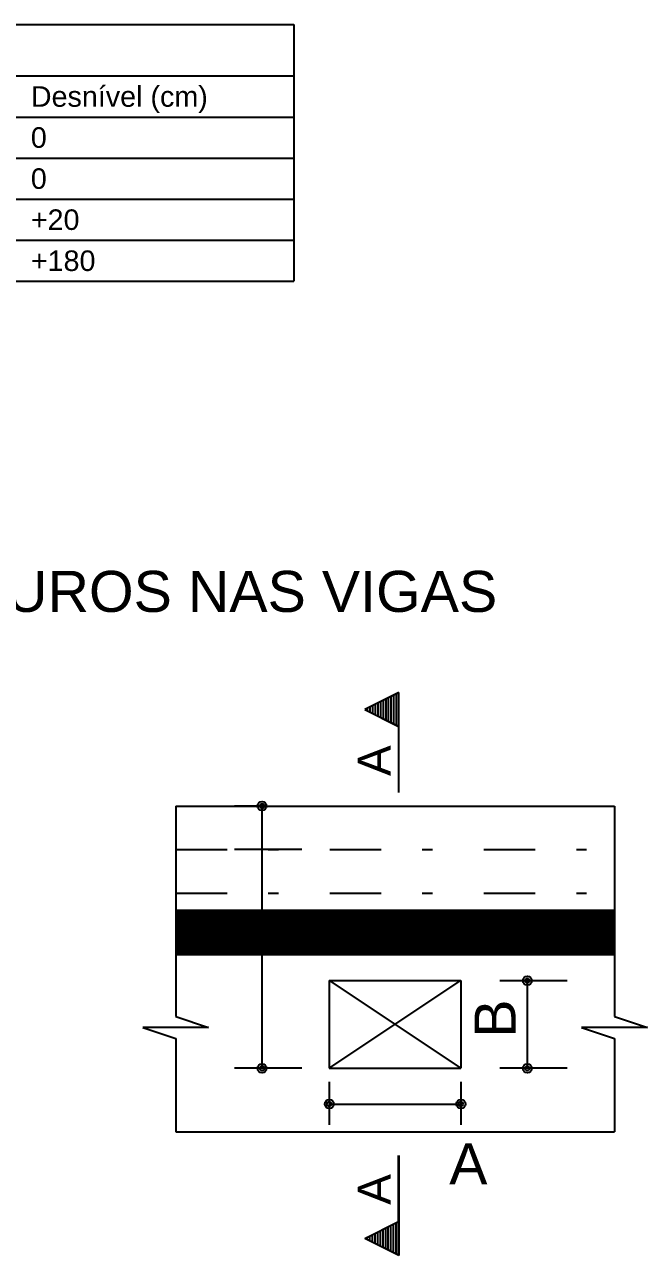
# Model space of a CAD drawing. Extents: x 0 to 119, y 0 to 84.
# Drawn here: x 31.02 to 37.08, y 35.11 to 47.1 of the extents above; entities that cross this region are included whole.
import ezdxf

# ---------------------------------------------------------------- set-up
doc = ezdxf.new("R2010")
doc.units = 0
doc.header["$MEASUREMENT"] = 0
doc.linetypes.add('ESTILO_TQS_0003', pattern=[1.5, 0.5, -0.4, 0.1, -0.5])
for name, color, linetype in [('15', 12, 'CONTINUOUS'), ('29', 9, 'CONTINUOUS'), ('3', 7, 'CONTINUOUS')]:
    doc.layers.add(name, color=color, linetype=linetype)
doc.styles.add('TQS_ARIAL', font='arial.ttf')

msp = doc.modelspace()

# ---------------------------------------------------------------- linework, layer by layer
at = {"layer": '29', "color": 9, "linetype": 'Continuous'}
for p, q in [((32.493465, 38.051324), (32.911188, 38.469047)), ((32.493465, 38.065466), (32.897046, 38.469047)), ((32.493465, 38.079608), (32.882904, 38.469047)), ((32.493465, 38.093751), (32.868762, 38.469047)), ((32.493465, 38.107893), (32.854619, 38.469047)), ((32.493465, 38.122035), (32.840477, 38.469047)), ((32.493465, 38.136177), (32.826335, 38.469047)), ((32.493465, 38.150319), (32.812193, 38.469047)), ((32.493465, 38.164461), (32.798051, 38.469047)), ((32.493465, 38.178603), (32.783909, 38.469047)), ((32.493465, 38.192746), (32.769767, 38.469047)), ((32.493465, 38.206888), (32.755625, 38.469047)), ((32.493465, 38.22103), (32.741482, 38.469047)), ((32.493465, 38.235172), (32.72734, 38.469047)), ((32.493465, 38.249314), (32.713198, 38.469047)), ((32.493465, 38.263456), (32.699056, 38.469047)), ((32.493465, 38.277598), (32.684914, 38.469047)), ((32.493465, 38.29174), (32.670772, 38.469047)), ((32.493465, 38.305883), (32.65663, 38.469047)), ((32.493465, 38.320025), (32.642487, 38.469047)), ((32.493465, 38.334167), (32.628345, 38.469047)), ((32.493465, 38.348309), (32.614203, 38.469047)), ((32.493465, 38.362451), (32.600061, 38.469047)), ((32.493465, 38.376593), (32.585919, 38.469047)), ((32.493465, 38.390735), (32.571777, 38.469047)), ((32.493465, 38.404878), (32.557635, 38.469047)), ((32.493465, 38.41902), (32.543492, 38.469047)), ((32.493465, 38.433162), (32.52935, 38.469047)), ((32.493465, 38.447304), (32.515208, 38.469047)), ((32.493465, 38.461446), (32.501066, 38.469047)), ((32.493465, 38.45763), (32.909144, 38.041951)), ((32.493465, 38.443487), (32.895002, 38.041951)), ((32.493465, 38.429345), (32.88086, 38.041951)), ((32.493465, 38.415203), (32.866717, 38.041951)), ((32.493465, 38.401061), (32.852575, 38.041951)), ((32.493465, 38.386919), (32.838433, 38.041951)), ((32.493465, 38.372777), (32.824291, 38.041951)), ((32.496189, 38.469047), (32.923286, 38.041951)), ((32.498233, 38.041951), (32.92533, 38.469047)), ((32.510331, 38.469047), (32.937428, 38.041951)), ((32.512375, 38.041951), (32.939472, 38.469047)), ((32.524474, 38.469047), (32.95157, 38.041951)), ((32.526518, 38.041951), (32.953614, 38.469047)), ((32.538616, 38.469047), (32.965712, 38.041951)), ((32.54066, 38.041951), (32.967757, 38.469047)), ((32.552758, 38.469047), (32.979855, 38.041951)), ((32.554802, 38.041951), (32.981899, 38.469047)), ((32.5669, 38.469047), (32.993997, 38.041951)), ((32.568944, 38.041951), (32.996041, 38.469047)), ((32.581042, 38.469047), (33.008139, 38.041951)), ((32.583086, 38.041951), (33.010183, 38.469047)), ((32.595184, 38.469047), (33.022281, 38.041951)), ((32.597228, 38.041951), (33.024325, 38.469047)), ((32.609326, 38.469047), (33.036423, 38.041951)), ((32.61137, 38.041951), (33.038467, 38.469047)), ((32.623468, 38.469047), (33.050565, 38.041951)), ((32.625513, 38.041951), (33.052609, 38.469047)), ((32.637611, 38.469047), (33.064707, 38.041951)), ((32.639655, 38.041951), (33.066752, 38.469047)), ((32.651753, 38.469047), (33.07885, 38.041951)), ((32.653797, 38.041951), (33.080894, 38.469047)), ((32.665895, 38.469047), (33.092992, 38.041951)), ((32.667939, 38.041951), (33.095036, 38.469047)), ((32.680037, 38.469047), (33.107134, 38.041951)), ((32.682081, 38.041951), (33.109178, 38.469047)), ((32.694179, 38.469047), (33.121276, 38.041951)), ((32.696223, 38.041951), (33.12332, 38.469047)), ((32.708321, 38.469047), (33.135418, 38.041951)), ((32.710365, 38.041951), (33.137462, 38.469047)), ((32.722463, 38.469047), (33.14956, 38.041951)), ((32.724508, 38.041951), (33.151604, 38.469047)), ((32.736606, 38.469047), (33.163702, 38.041951)), ((32.73865, 38.041951), (33.165746, 38.469047)), ((32.750748, 38.469047), (33.177844, 38.041951)), ((32.752792, 38.041951), (33.179889, 38.469047)), ((32.76489, 38.469047), (33.191987, 38.041951)), ((32.766934, 38.041951), (33.194031, 38.469047)), ((32.779032, 38.469047), (33.206129, 38.041951)), ((32.781076, 38.041951), (33.208173, 38.469047)), ((32.793174, 38.469047), (33.220271, 38.041951)), ((32.795218, 38.041951), (33.222315, 38.469047)), ((32.807316, 38.469047), (33.234413, 38.041951)), ((32.80936, 38.041951), (33.236457, 38.469047)), ((32.821458, 38.469047), (33.248555, 38.041951)), ((32.823502, 38.041951), (33.250599, 38.469047)), ((32.8356, 38.469047), (33.262697, 38.041951)), ((32.837645, 38.041951), (33.264741, 38.469047)), ((32.849743, 38.469047), (33.276839, 38.041951)), ((32.851787, 38.041951), (33.278884, 38.469047)), ((32.863885, 38.469047), (33.290982, 38.041951)), ((32.865929, 38.041951), (33.293026, 38.469047)), ((32.878027, 38.469047), (33.305124, 38.041951)), ((32.880071, 38.041951), (33.307168, 38.469047)), ((32.892169, 38.469047), (33.319266, 38.041951)), ((32.894213, 38.041951), (33.32131, 38.469047)), ((32.906311, 38.469047), (33.333408, 38.041951)), ((32.908355, 38.041951), (33.335452, 38.469047)), ((32.920453, 38.469047), (33.34755, 38.041951)), ((32.922497, 38.041951), (33.349594, 38.469047)), ((32.934595, 38.469047), (33.361692, 38.041951)), ((32.93664, 38.041951), (33.363736, 38.469047)), ((32.948738, 38.469047), (33.375834, 38.041951)), ((32.950782, 38.041951), (33.377878, 38.469047)), ((32.96288, 38.469047), (33.389977, 38.041951)), ((32.964924, 38.041951), (33.392021, 38.469047)), ((32.977022, 38.469047), (33.404119, 38.041951)), ((32.979066, 38.041951), (33.406163, 38.469047)), ((32.991164, 38.469047), (33.418261, 38.041951)), ((32.993208, 38.041951), (33.420305, 38.469047)), ((33.005306, 38.469047), (33.432403, 38.041951)), ((33.00735, 38.041951), (33.434447, 38.469047)), ((33.019448, 38.469047), (33.446545, 38.041951)), ((33.021492, 38.041951), (33.448589, 38.469047)), ((33.03359, 38.469047), (33.460687, 38.041951)), ((33.035635, 38.041951), (33.462731, 38.469047)), ((33.047733, 38.469047), (33.474829, 38.041951)), ((33.049777, 38.041951), (33.476873, 38.469047)), ((33.061875, 38.469047), (33.488971, 38.041951)), ((33.063919, 38.041951), (33.491016, 38.469047)), ((33.076017, 38.469047), (33.503114, 38.041951)), ((33.078061, 38.041951), (33.505158, 38.469047)), ((33.090159, 38.469047), (33.517256, 38.041951)), ((33.092203, 38.041951), (33.5193, 38.469047)), ((33.104301, 38.469047), (33.531398, 38.041951)), ((33.106345, 38.041951), (33.533442, 38.469047)), ((33.118443, 38.469047), (33.54554, 38.041951)), ((33.120487, 38.041951), (33.547584, 38.469047)), ((33.132585, 38.469047), (33.559682, 38.041951)), ((33.134629, 38.041951), (33.561726, 38.469047)), ((33.146727, 38.469047), (33.573824, 38.041951)), ((33.148772, 38.041951), (33.575868, 38.469047)), ((33.16087, 38.469047), (33.587966, 38.041951)), ((33.162914, 38.041951), (33.590011, 38.469047)), ((33.175012, 38.469047), (33.602109, 38.041951)), ((33.177056, 38.041951), (33.604153, 38.469047)), ((33.189154, 38.469047), (33.616251, 38.041951)), ((33.191198, 38.041951), (33.618295, 38.469047)), ((33.203296, 38.469047), (33.630393, 38.041951)), ((33.20534, 38.041951), (33.632437, 38.469047)), ((33.217438, 38.469047), (33.644535, 38.041951)), ((33.219482, 38.041951), (33.646579, 38.469047)), ((33.23158, 38.469047), (33.658677, 38.041951)), ((33.233624, 38.041951), (33.660721, 38.469047)), ((33.245722, 38.469047), (33.672819, 38.041951)), ((33.247767, 38.041951), (33.674863, 38.469047)), ((33.259865, 38.469047), (33.686961, 38.041951)), ((33.261909, 38.041951), (33.689005, 38.469047)), ((33.274007, 38.469047), (33.701103, 38.041951)), ((33.276051, 38.041951), (33.703148, 38.469047)), ((33.288149, 38.469047), (33.715246, 38.041951)), ((33.290193, 38.041951), (33.71729, 38.469047)), ((33.302291, 38.469047), (33.729388, 38.041951)), ((33.304335, 38.041951), (33.731432, 38.469047)), ((33.316433, 38.469047), (33.74353, 38.041951)), ((33.318477, 38.041951), (33.745574, 38.469047)), ((33.330575, 38.469047), (33.757672, 38.041951)), ((33.332619, 38.041951), (33.759716, 38.469047)), ((33.344717, 38.469047), (33.771814, 38.041951)), ((33.346761, 38.041951), (33.773858, 38.469047)), ((33.35886, 38.469047), (33.785956, 38.041951)), ((33.360904, 38.041951), (33.788, 38.469047)), ((33.373002, 38.469047), (33.800098, 38.041951)), ((33.375046, 38.041951), (33.802143, 38.469047)), ((33.387144, 38.469047), (33.814241, 38.041951)), ((33.389188, 38.041951), (33.816285, 38.469047)), ((33.401286, 38.469047), (33.828383, 38.041951)), ((33.40333, 38.041951), (33.830427, 38.469047)), ((33.415428, 38.469047), (33.842525, 38.041951)), ((33.417472, 38.041951), (33.844569, 38.469047)), ((33.42957, 38.469047), (33.856667, 38.041951)), ((33.431614, 38.041951), (33.858711, 38.469047)), ((33.443712, 38.469047), (33.870809, 38.041951)), ((33.445756, 38.041951), (33.872853, 38.469047)), ((33.457854, 38.469047), (33.884951, 38.041951)), ((33.459899, 38.041951), (33.886995, 38.469047)), ((33.471997, 38.469047), (33.899093, 38.041951)), ((33.474041, 38.041951), (33.901138, 38.469047)), ((33.486139, 38.469047), (33.913236, 38.041951)), ((33.488183, 38.041951), (33.91528, 38.469047)), ((33.500281, 38.469047), (33.927378, 38.041951)), ((33.502325, 38.041951), (33.929422, 38.469047)), ((33.514423, 38.469047), (33.94152, 38.041951)), ((33.516467, 38.041951), (33.943564, 38.469047)), ((33.528565, 38.469047), (33.955662, 38.041951)), ((33.530609, 38.041951), (33.957706, 38.469047)), ((33.542707, 38.469047), (33.969804, 38.041951)), ((33.544751, 38.041951), (33.971848, 38.469047)), ((33.556849, 38.469047), (33.983946, 38.041951)), ((33.558894, 38.041951), (33.98599, 38.469047)), ((33.570992, 38.469047), (33.998088, 38.041951)), ((33.573036, 38.041951), (34.000132, 38.469047)), ((33.585134, 38.469047), (34.01223, 38.041951)), ((33.587178, 38.041951), (34.014275, 38.469047)), ((33.599276, 38.469047), (34.026373, 38.041951)), ((33.60132, 38.041951), (34.028417, 38.469047)), ((33.613418, 38.469047), (34.040515, 38.041951)), ((33.615462, 38.041951), (34.042559, 38.469047)), ((33.62756, 38.469047), (34.054657, 38.041951)), ((33.629604, 38.041951), (34.056701, 38.469047)), ((33.641702, 38.469047), (34.068799, 38.041951)), ((33.643746, 38.041951), (34.070843, 38.469047)), ((33.655844, 38.469047), (34.082941, 38.041951)), ((33.657888, 38.041951), (34.084985, 38.469047)), ((33.669986, 38.469047), (34.097083, 38.041951)), ((33.672031, 38.041951), (34.099127, 38.469047)), ((33.684129, 38.469047), (34.111225, 38.041951)), ((33.686173, 38.041951), (34.11327, 38.469047)), ((33.698271, 38.469047), (34.125368, 38.041951)), ((33.700315, 38.041951), (34.127412, 38.469047)), ((33.712413, 38.469047), (34.13951, 38.041951)), ((33.714457, 38.041951), (34.141554, 38.469047)), ((33.726555, 38.469047), (34.153652, 38.041951)), ((33.728599, 38.041951), (34.155696, 38.469047)), ((33.740697, 38.469047), (34.167794, 38.041951)), ((33.742741, 38.041951), (34.169838, 38.469047)), ((33.754839, 38.469047), (34.181936, 38.041951)), ((33.756883, 38.041951), (34.18398, 38.469047)), ((33.768981, 38.469047), (34.196078, 38.041951)), ((33.771026, 38.041951), (34.198122, 38.469047)), ((33.783124, 38.469047), (34.21022, 38.041951)), ((33.785168, 38.041951), (34.212264, 38.469047)), ((33.797266, 38.469047), (34.224363, 38.041951)), ((33.79931, 38.041951), (34.226407, 38.469047)), ((33.811408, 38.469047), (34.238505, 38.041951)), ((33.813452, 38.041951), (34.240549, 38.469047)), ((33.82555, 38.469047), (34.252647, 38.041951)), ((33.827594, 38.041951), (34.254691, 38.469047)), ((33.839692, 38.469047), (34.266789, 38.041951)), ((33.841736, 38.041951), (34.268833, 38.469047)), ((33.853834, 38.469047), (34.280931, 38.041951)), ((33.855878, 38.041951), (34.282975, 38.469047)), ((33.867976, 38.469047), (34.295073, 38.041951)), ((33.870021, 38.041951), (34.297117, 38.469047)), ((33.882119, 38.469047), (34.309215, 38.041951)), ((33.884163, 38.041951), (34.311259, 38.469047)), ((33.896261, 38.469047), (34.323357, 38.041951)), ((33.898305, 38.041951), (34.325402, 38.469047)), ((33.910403, 38.469047), (34.3375, 38.041951)), ((33.912447, 38.041951), (34.339544, 38.469047)), ((33.924545, 38.469047), (34.351642, 38.041951)), ((33.926589, 38.041951), (34.353686, 38.469047)), ((33.938687, 38.469047), (34.365784, 38.041951)), ((33.940731, 38.041951), (34.367828, 38.469047)), ((33.952829, 38.469047), (34.379926, 38.041951)), ((33.954873, 38.041951), (34.38197, 38.469047)), ((33.966971, 38.469047), (34.394068, 38.041951)), ((33.969015, 38.041951), (34.396112, 38.469047)), ((33.981113, 38.469047), (34.40821, 38.041951)), ((33.983158, 38.041951), (34.410254, 38.469047)), ((33.995256, 38.469047), (34.422352, 38.041951)), ((33.9973, 38.041951), (34.424397, 38.469047)), ((34.009398, 38.469047), (34.436495, 38.041951)), ((34.011442, 38.041951), (34.438539, 38.469047)), ((34.02354, 38.469047), (34.450637, 38.041951)), ((34.025584, 38.041951), (34.452681, 38.469047)), ((34.037682, 38.469047), (34.464779, 38.041951)), ((34.039726, 38.041951), (34.466823, 38.469047)), ((34.051824, 38.469047), (34.478921, 38.041951)), ((34.053868, 38.041951), (34.480965, 38.469047)), ((34.065966, 38.469047), (34.493063, 38.041951)), ((34.06801, 38.041951), (34.495107, 38.469047)), ((34.080108, 38.469047), (34.507205, 38.041951)), ((34.082153, 38.041951), (34.509249, 38.469047)), ((34.094251, 38.469047), (34.521347, 38.041951)), ((34.096295, 38.041951), (34.523391, 38.469047)), ((34.108393, 38.469047), (34.535489, 38.041951)), ((34.110437, 38.041951), (34.537534, 38.469047)), ((34.122535, 38.469047), (34.549632, 38.041951)), ((34.124579, 38.041951), (34.551676, 38.469047)), ((34.136677, 38.469047), (34.563774, 38.041951)), ((34.138721, 38.041951), (34.565818, 38.469047)), ((34.150819, 38.469047), (34.577916, 38.041951)), ((34.152863, 38.041951), (34.57996, 38.469047)), ((34.164961, 38.469047), (34.592058, 38.041951)), ((34.167005, 38.041951), (34.594102, 38.469047)), ((34.179103, 38.469047), (34.6062, 38.041951)), ((34.181147, 38.041951), (34.608244, 38.469047)), ((34.193246, 38.469047), (34.620342, 38.041951)), ((34.19529, 38.041951), (34.622386, 38.469047)), ((34.207388, 38.469047), (34.634484, 38.041951)), ((34.209432, 38.041951), (34.636529, 38.469047)), ((34.22153, 38.469047), (34.648627, 38.041951)), ((34.223574, 38.041951), (34.650671, 38.469047)), ((34.235672, 38.469047), (34.662769, 38.041951)), ((34.237716, 38.041951), (34.664813, 38.469047)), ((34.249814, 38.469047), (34.676911, 38.041951)), ((34.251858, 38.041951), (34.678955, 38.469047)), ((34.263956, 38.469047), (34.691053, 38.041951)), ((34.266, 38.041951), (34.693097, 38.469047)), ((34.278098, 38.469047), (34.705195, 38.041951)), ((34.280142, 38.041951), (34.707239, 38.469047)), ((34.29224, 38.469047), (34.719337, 38.041951)), ((34.294285, 38.041951), (34.721381, 38.469047)), ((34.306383, 38.469047), (34.733479, 38.041951)), ((34.308427, 38.041951), (34.735524, 38.469047)), ((34.320525, 38.469047), (34.747622, 38.041951)), ((34.322569, 38.041951), (34.749666, 38.469047)), ((34.334667, 38.469047), (34.761764, 38.041951)), ((34.336711, 38.041951), (34.763808, 38.469047)), ((34.348809, 38.469047), (34.775906, 38.041951)), ((34.350853, 38.041951), (34.77795, 38.469047)), ((34.362951, 38.469047), (34.790048, 38.041951)), ((34.364995, 38.041951), (34.792092, 38.469047)), ((34.377093, 38.469047), (34.80419, 38.041951)), ((34.379137, 38.041951), (34.806234, 38.469047)), ((34.391235, 38.469047), (34.818332, 38.041951)), ((34.39328, 38.041951), (34.820376, 38.469047)), ((34.405378, 38.469047), (34.832474, 38.041951)), ((34.407422, 38.041951), (34.834518, 38.469047)), ((34.41952, 38.469047), (34.846616, 38.041951)), ((34.421564, 38.041951), (34.848661, 38.469047)), ((34.433662, 38.469047), (34.860759, 38.041951)), ((34.435706, 38.041951), (34.862803, 38.469047)), ((34.447804, 38.469047), (34.874901, 38.041951)), ((34.449848, 38.041951), (34.876945, 38.469047)), ((34.461946, 38.469047), (34.889043, 38.041951)), ((34.46399, 38.041951), (34.891087, 38.469047)), ((34.476088, 38.469047), (34.903185, 38.041951)), ((34.478132, 38.041951), (34.905229, 38.469047)), ((34.49023, 38.469047), (34.917327, 38.041951)), ((34.492274, 38.041951), (34.919371, 38.469047)), ((34.504372, 38.469047), (34.931469, 38.041951)), ((34.506417, 38.041951), (34.933513, 38.469047)), ((34.518515, 38.469047), (34.945611, 38.041951)), ((34.520559, 38.041951), (34.947656, 38.469047)), ((34.532657, 38.469047), (34.959754, 38.041951)), ((34.534701, 38.041951), (34.961798, 38.469047)), ((34.546799, 38.469047), (34.973896, 38.041951)), ((34.548843, 38.041951), (34.97594, 38.469047)), ((34.560941, 38.469047), (34.988038, 38.041951)), ((34.562985, 38.041951), (34.990082, 38.469047)), ((34.575083, 38.469047), (35.00218, 38.041951)), ((34.577127, 38.041951), (35.004224, 38.469047)), ((34.589225, 38.469047), (35.016322, 38.041951)), ((34.591269, 38.041951), (35.018366, 38.469047)), ((34.603367, 38.469047), (35.030464, 38.041951)), ((34.605412, 38.041951), (35.032508, 38.469047)), ((34.61751, 38.469047), (35.044606, 38.041951)), ((34.619554, 38.041951), (35.046651, 38.469047)), ((34.631652, 38.469047), (35.058749, 38.041951)), ((34.633696, 38.041951), (35.060793, 38.469047)), ((34.645794, 38.469047), (35.072891, 38.041951)), ((34.647838, 38.041951), (35.074935, 38.469047)), ((34.659936, 38.469047), (35.087033, 38.041951)), ((34.66198, 38.041951), (35.089077, 38.469047)), ((34.674078, 38.469047), (35.101175, 38.041951)), ((34.676122, 38.041951), (35.103219, 38.469047)), ((34.68822, 38.469047), (35.115317, 38.041951)), ((34.690264, 38.041951), (35.117361, 38.469047)), ((34.702362, 38.469047), (35.129459, 38.041951)), ((34.704407, 38.041951), (35.131503, 38.469047)), ((34.716505, 38.469047), (35.143601, 38.041951)), ((34.718549, 38.041951), (35.145645, 38.469047)), ((34.730647, 38.469047), (35.157743, 38.041951)), ((34.732691, 38.041951), (35.159788, 38.469047)), ((34.744789, 38.469047), (35.171886, 38.041951)), ((34.746833, 38.041951), (35.17393, 38.469047)), ((34.758931, 38.469047), (35.186028, 38.041951)), ((34.760975, 38.041951), (35.188072, 38.469047)), ((34.773073, 38.469047), (35.20017, 38.041951)), ((34.775117, 38.041951), (35.202214, 38.469047)), ((34.787215, 38.469047), (35.214312, 38.041951)), ((34.789259, 38.041951), (35.216356, 38.469047)), ((34.801357, 38.469047), (35.228454, 38.041951)), ((34.803401, 38.041951), (35.230498, 38.469047)), ((34.815499, 38.469047), (35.242596, 38.041951)), ((34.817544, 38.041951), (35.24464, 38.469047)), ((34.829642, 38.469047), (35.256738, 38.041951)), ((34.831686, 38.041951), (35.258783, 38.469047)), ((34.843784, 38.469047), (35.270881, 38.041951)), ((34.845828, 38.041951), (35.272925, 38.469047)), ((34.857926, 38.469047), (35.285023, 38.041951)), ((34.85997, 38.041951), (35.287067, 38.469047)), ((34.872068, 38.469047), (35.299165, 38.041951)), ((34.874112, 38.041951), (35.301209, 38.469047)), ((34.88621, 38.469047), (35.313307, 38.041951)), ((34.888254, 38.041951), (35.315351, 38.469047)), ((34.900352, 38.469047), (35.327449, 38.041951)), ((34.902396, 38.041951), (35.329493, 38.469047)), ((34.914494, 38.469047), (35.341591, 38.041951)), ((34.916539, 38.041951), (35.343635, 38.469047)), ((34.928637, 38.469047), (35.355733, 38.041951)), ((34.930681, 38.041951), (35.357777, 38.469047)), ((34.942779, 38.469047), (35.369876, 38.041951)), ((34.944823, 38.041951), (35.37192, 38.469047)), ((34.956921, 38.469047), (35.384018, 38.041951)), ((34.958965, 38.041951), (35.386062, 38.469047)), ((34.971063, 38.469047), (35.39816, 38.041951)), ((34.973107, 38.041951), (35.400204, 38.469047)), ((34.985205, 38.469047), (35.412302, 38.041951)), ((34.987249, 38.041951), (35.414346, 38.469047)), ((34.999347, 38.469047), (35.426444, 38.041951)), ((35.001391, 38.041951), (35.428488, 38.469047)), ((35.013489, 38.469047), (35.440586, 38.041951)), ((35.015533, 38.041951), (35.44263, 38.469047)), ((35.027632, 38.469047), (35.454728, 38.041951)), ((35.029676, 38.041951), (35.456772, 38.469047)), ((35.041774, 38.469047), (35.46887, 38.041951)), ((35.043818, 38.041951), (35.470915, 38.469047)), ((35.055916, 38.469047), (35.483013, 38.041951)), ((35.05796, 38.041951), (35.485057, 38.469047)), ((35.070058, 38.469047), (35.497155, 38.041951)), ((35.072102, 38.041951), (35.499199, 38.469047)), ((35.0842, 38.469047), (35.511297, 38.041951)), ((35.086244, 38.041951), (35.513341, 38.469047)), ((35.098342, 38.469047), (35.525439, 38.041951)), ((35.100386, 38.041951), (35.527483, 38.469047)), ((35.112484, 38.469047), (35.539581, 38.041951)), ((35.114528, 38.041951), (35.541625, 38.469047)), ((35.126626, 38.469047), (35.553723, 38.041951)), ((35.128671, 38.041951), (35.555767, 38.469047)), ((35.140769, 38.469047), (35.567865, 38.041951)), ((35.142813, 38.041951), (35.56991, 38.469047)), ((35.154911, 38.469047), (35.582008, 38.041951)), ((35.156955, 38.041951), (35.584052, 38.469047)), ((35.169053, 38.469047), (35.59615, 38.041951)), ((35.171097, 38.041951), (35.598194, 38.469047)), ((35.183195, 38.469047), (35.610292, 38.041951)), ((35.185239, 38.041951), (35.612336, 38.469047)), ((35.197337, 38.469047), (35.624434, 38.041951)), ((35.199381, 38.041951), (35.626478, 38.469047)), ((35.211479, 38.469047), (35.638576, 38.041951)), ((35.213523, 38.041951), (35.64062, 38.469047)), ((35.225621, 38.469047), (35.652718, 38.041951)), ((35.227666, 38.041951), (35.654762, 38.469047)), ((35.239764, 38.469047), (35.66686, 38.041951)), ((35.241808, 38.041951), (35.668904, 38.469047)), ((35.253906, 38.469047), (35.681002, 38.041951)), ((35.25595, 38.041951), (35.683047, 38.469047)), ((35.268048, 38.469047), (35.695145, 38.041951)), ((35.270092, 38.041951), (35.697189, 38.469047)), ((35.28219, 38.469047), (35.709287, 38.041951)), ((35.284234, 38.041951), (35.711331, 38.469047)), ((35.296332, 38.469047), (35.723429, 38.041951)), ((35.298376, 38.041951), (35.725473, 38.469047)), ((35.310474, 38.469047), (35.737571, 38.041951)), ((35.312518, 38.041951), (35.739615, 38.469047)), ((35.324616, 38.469047), (35.751713, 38.041951)), ((35.32666, 38.041951), (35.753757, 38.469047)), ((35.338758, 38.469047), (35.765855, 38.041951)), ((35.340803, 38.041951), (35.767899, 38.469047)), ((35.352901, 38.469047), (35.779997, 38.041951)), ((35.354945, 38.041951), (35.782042, 38.469047)), ((35.367043, 38.469047), (35.79414, 38.041951)), ((35.369087, 38.041951), (35.796184, 38.469047)), ((35.381185, 38.469047), (35.808282, 38.041951)), ((35.383229, 38.041951), (35.810326, 38.469047)), ((35.395327, 38.469047), (35.822424, 38.041951)), ((35.397371, 38.041951), (35.824468, 38.469047)), ((35.409469, 38.469047), (35.836566, 38.041951)), ((35.411513, 38.041951), (35.83861, 38.469047)), ((35.423611, 38.469047), (35.850708, 38.041951)), ((35.425655, 38.041951), (35.852752, 38.469047)), ((35.437753, 38.469047), (35.86485, 38.041951)), ((35.439798, 38.041951), (35.866894, 38.469047)), ((35.451896, 38.469047), (35.878992, 38.041951)), ((35.45394, 38.041951), (35.881037, 38.469047)), ((35.466038, 38.469047), (35.893135, 38.041951)), ((35.468082, 38.041951), (35.895179, 38.469047)), ((35.48018, 38.469047), (35.907277, 38.041951)), ((35.482224, 38.041951), (35.909321, 38.469047)), ((35.494322, 38.469047), (35.921419, 38.041951)), ((35.496366, 38.041951), (35.923463, 38.469047)), ((35.508464, 38.469047), (35.935561, 38.041951)), ((35.510508, 38.041951), (35.937605, 38.469047)), ((35.522606, 38.469047), (35.949703, 38.041951)), ((35.52465, 38.041951), (35.951747, 38.469047)), ((35.536748, 38.469047), (35.963845, 38.041951)), ((35.538793, 38.041951), (35.965889, 38.469047)), ((35.550891, 38.469047), (35.977987, 38.041951)), ((35.552935, 38.041951), (35.980031, 38.469047)), ((35.565033, 38.469047), (35.992129, 38.041951)), ((35.567077, 38.041951), (35.994174, 38.469047)), ((35.579175, 38.469047), (36.006272, 38.041951)), ((35.581219, 38.041951), (36.008316, 38.469047)), ((35.593317, 38.469047), (36.020414, 38.041951)), ((35.595361, 38.041951), (36.022458, 38.469047)), ((35.607459, 38.469047), (36.034556, 38.041951)), ((35.609503, 38.041951), (36.0366, 38.469047)), ((35.621601, 38.469047), (36.048698, 38.041951)), ((35.623645, 38.041951), (36.050742, 38.469047)), ((35.635743, 38.469047), (36.06284, 38.041951)), ((35.637787, 38.041951), (36.064884, 38.469047)), ((35.649885, 38.469047), (36.076982, 38.041951)), ((35.65193, 38.041951), (36.079026, 38.469047)), ((35.664028, 38.469047), (36.091124, 38.041951)), ((35.666072, 38.041951), (36.093169, 38.469047)), ((35.67817, 38.469047), (36.105267, 38.041951)), ((35.680214, 38.041951), (36.107311, 38.469047)), ((35.692312, 38.469047), (36.119409, 38.041951)), ((35.694356, 38.041951), (36.121453, 38.469047)), ((35.706454, 38.469047), (36.133551, 38.041951)), ((35.708498, 38.041951), (36.135595, 38.469047)), ((35.720596, 38.469047), (36.147693, 38.041951)), ((35.72264, 38.041951), (36.149737, 38.469047)), ((35.734738, 38.469047), (36.161835, 38.041951)), ((35.736782, 38.041951), (36.163879, 38.469047)), ((35.74888, 38.469047), (36.175977, 38.041951)), ((35.750925, 38.041951), (36.178021, 38.469047)), ((35.763023, 38.469047), (36.190119, 38.041951)), ((35.765067, 38.041951), (36.192163, 38.469047)), ((35.777165, 38.469047), (36.204262, 38.041951)), ((35.779209, 38.041951), (36.206306, 38.469047)), ((35.791307, 38.469047), (36.218404, 38.041951)), ((35.793351, 38.041951), (36.220448, 38.469047)), ((35.805449, 38.469047), (36.232546, 38.041951)), ((35.807493, 38.041951), (36.23459, 38.469047)), ((35.819591, 38.469047), (36.246688, 38.041951)), ((35.821635, 38.041951), (36.248732, 38.469047)), ((35.833733, 38.469047), (36.26083, 38.041951)), ((35.835777, 38.041951), (36.262874, 38.469047)), ((35.847875, 38.469047), (36.274972, 38.041951)), ((35.84992, 38.041951), (36.277016, 38.469047)), ((35.862018, 38.469047), (36.289114, 38.041951)), ((35.864062, 38.041951), (36.291158, 38.469047)), ((35.87616, 38.469047), (36.303256, 38.041951)), ((35.878204, 38.041951), (36.305301, 38.469047)), ((35.890302, 38.469047), (36.317399, 38.041951)), ((35.892346, 38.041951), (36.319443, 38.469047)), ((35.904444, 38.469047), (36.331541, 38.041951)), ((35.906488, 38.041951), (36.333585, 38.469047)), ((35.918586, 38.469047), (36.345683, 38.041951)), ((35.92063, 38.041951), (36.347727, 38.469047)), ((35.932728, 38.469047), (36.359825, 38.041951)), ((35.934772, 38.041951), (36.361869, 38.469047)), ((35.94687, 38.469047), (36.373967, 38.041951)), ((35.948914, 38.041951), (36.376011, 38.469047)), ((35.961012, 38.469047), (36.388109, 38.041951)), ((35.963057, 38.041951), (36.390153, 38.469047)), ((35.975155, 38.469047), (36.402251, 38.041951)), ((35.977199, 38.041951), (36.404296, 38.469047)), ((35.989297, 38.469047), (36.416394, 38.041951)), ((35.991341, 38.041951), (36.418438, 38.469047)), ((36.003439, 38.469047), (36.430536, 38.041951)), ((36.005483, 38.041951), (36.43258, 38.469047)), ((36.017581, 38.469047), (36.444678, 38.041951)), ((36.019625, 38.041951), (36.446722, 38.469047)), ((36.031723, 38.469047), (36.45882, 38.041951)), ((36.033767, 38.041951), (36.460864, 38.469047)), ((36.045865, 38.469047), (36.472962, 38.041951)), ((36.047909, 38.041951), (36.475006, 38.469047)), ((36.060007, 38.469047), (36.487104, 38.041951)), ((36.062052, 38.041951), (36.489148, 38.469047)), ((36.07415, 38.469047), (36.501246, 38.041951)), ((36.076194, 38.041951), (36.50329, 38.469047)), ((36.088292, 38.469047), (36.515388, 38.041951)), ((36.090336, 38.041951), (36.517433, 38.469047)), ((36.102434, 38.469047), (36.529531, 38.041951)), ((36.104478, 38.041951), (36.531575, 38.469047)), ((36.116576, 38.469047), (36.543673, 38.041951)), ((36.11862, 38.041951), (36.545717, 38.469047)), ((36.130718, 38.469047), (36.557815, 38.041951)), ((36.132762, 38.041951), (36.559859, 38.469047)), ((36.14486, 38.469047), (36.571957, 38.041951)), ((36.146904, 38.041951), (36.574001, 38.469047)), ((36.159002, 38.469047), (36.586099, 38.041951)), ((36.161046, 38.041951), (36.588143, 38.469047)), ((36.173144, 38.469047), (36.600241, 38.041951)), ((36.175189, 38.041951), (36.602285, 38.469047)), ((36.187287, 38.469047), (36.614383, 38.041951)), ((36.189331, 38.041951), (36.616428, 38.469047)), ((36.201429, 38.469047), (36.628526, 38.041951)), ((36.203473, 38.041951), (36.63057, 38.469047)), ((36.215571, 38.469047), (36.642668, 38.041951)), ((36.217615, 38.041951), (36.644712, 38.469047)), ((36.229713, 38.469047), (36.65681, 38.041951)), ((36.231757, 38.041951), (36.658854, 38.469047)), ((36.243855, 38.469047), (36.670952, 38.041951)), ((36.245899, 38.041951), (36.672996, 38.469047)), ((36.257997, 38.469047), (36.685094, 38.041951)), ((36.260041, 38.041951), (36.687138, 38.469047)), ((36.272139, 38.469047), (36.699236, 38.041951)), ((36.274184, 38.041951), (36.70128, 38.469047)), ((36.286282, 38.469047), (36.713378, 38.041951)), ((36.288326, 38.041951), (36.715423, 38.469047)), ((36.300424, 38.469047), (36.727521, 38.041951)), ((36.302468, 38.041951), (36.729565, 38.469047)), ((36.314566, 38.469047), (36.741663, 38.041951)), ((36.31661, 38.041951), (36.743707, 38.469047)), ((36.328708, 38.469047), (36.755805, 38.041951)), ((36.330752, 38.041951), (36.757849, 38.469047)), ((36.34285, 38.469047), (36.764433, 38.047465)), ((36.344894, 38.041951), (36.764433, 38.461489)), ((36.356992, 38.469047), (36.764433, 38.061607)), ((36.359036, 38.041951), (36.764433, 38.447347)), ((36.371134, 38.469047), (36.764433, 38.075749)), ((36.373179, 38.041951), (36.764433, 38.433205)), ((36.385277, 38.469047), (36.764433, 38.089891)), ((36.387321, 38.041951), (36.764433, 38.419063)), ((36.399419, 38.469047), (36.764433, 38.104033)), ((36.401463, 38.041951), (36.764433, 38.404921)), ((36.413561, 38.469047), (36.764433, 38.118175)), ((36.415605, 38.041951), (36.764433, 38.390778)), ((36.427703, 38.469047), (36.764433, 38.132317)), ((36.429747, 38.041951), (36.764433, 38.376636)), ((36.441845, 38.469047), (36.764433, 38.14646)), ((36.455987, 38.469047), (36.764433, 38.160602)), ((36.470129, 38.469047), (36.764433, 38.174744)), ((36.484271, 38.469047), (36.764433, 38.188886)), ((36.498414, 38.469047), (36.764433, 38.203028)), ((36.512556, 38.469047), (36.764433, 38.21717)), ((36.526698, 38.469047), (36.764433, 38.231312)), ((36.54084, 38.469047), (36.764433, 38.245454)), ((36.554982, 38.469047), (36.764433, 38.259597)), ((36.569124, 38.469047), (36.764433, 38.273739)), ((36.583266, 38.469047), (36.764433, 38.287881)), ((36.597409, 38.469047), (36.764433, 38.302023)), ((36.611551, 38.469047), (36.764433, 38.316165)), ((36.625693, 38.469047), (36.764433, 38.330307)), ((36.639835, 38.469047), (36.764433, 38.344449)), ((36.653977, 38.469047), (36.764433, 38.358592)), ((36.668119, 38.469047), (36.764433, 38.372734)), ((36.682261, 38.469047), (36.764433, 38.386876)), ((36.696404, 38.469047), (36.764433, 38.401018)), ((36.710546, 38.469047), (36.764433, 38.41516)), ((36.724688, 38.469047), (36.764433, 38.429302)), ((36.73883, 38.469047), (36.764433, 38.443444)), ((36.752972, 38.469047), (36.764433, 38.457587)), ((32.493465, 38.358635), (32.810149, 38.041951)), ((32.493465, 38.344492), (32.796007, 38.041951)), ((32.493465, 38.33035), (32.781865, 38.041951)), ((32.493465, 38.316208), (32.767723, 38.041951)), ((32.493465, 38.302066), (32.75358, 38.041951)), ((32.493465, 38.287924), (32.739438, 38.041951)), ((32.493465, 38.273782), (32.725296, 38.041951)), ((32.493465, 38.25964), (32.711154, 38.041951)), ((36.443889, 38.041951), (36.764433, 38.362494)), ((36.458031, 38.041951), (36.764433, 38.348352)), ((36.472173, 38.041951), (36.764433, 38.33421)), ((36.486316, 38.041951), (36.764433, 38.320068)), ((36.500458, 38.041951), (36.764433, 38.305926)), ((36.5146, 38.041951), (36.764433, 38.291784)), ((36.528742, 38.041951), (36.764433, 38.277641)), ((36.542884, 38.041951), (36.764433, 38.263499)), ((36.557026, 38.041951), (36.764433, 38.249357)), ((32.493465, 38.245498), (32.697012, 38.041951)), ((32.493465, 38.231355), (32.68287, 38.041951)), ((32.493465, 38.217213), (32.668728, 38.041951)), ((32.493465, 38.203071), (32.654585, 38.041951)), ((32.493465, 38.188929), (32.640443, 38.041951)), ((32.493465, 38.174787), (32.626301, 38.041951)), ((32.493465, 38.160645), (32.612159, 38.041951)), ((32.493465, 38.146503), (32.598017, 38.041951)), ((32.493465, 38.13236), (32.583875, 38.041951)), ((36.571168, 38.041951), (36.764433, 38.235215)), ((36.585311, 38.041951), (36.764433, 38.221073)), ((36.599453, 38.041951), (36.764433, 38.206931)), ((36.613595, 38.041951), (36.764433, 38.192789)), ((36.627737, 38.041951), (36.764433, 38.178646)), ((36.641879, 38.041951), (36.764433, 38.164504)), ((36.656021, 38.041951), (36.764433, 38.150362)), ((36.670163, 38.041951), (36.764433, 38.13622)), ((32.493465, 38.118218), (32.569733, 38.041951)), ((32.493465, 38.104076), (32.555591, 38.041951)), ((32.493465, 38.089934), (32.541448, 38.041951)), ((32.493465, 38.075792), (32.527306, 38.041951)), ((32.493465, 38.06165), (32.513164, 38.041951)), ((32.493465, 38.047508), (32.499022, 38.041951)), ((36.684306, 38.041951), (36.764433, 38.122078)), ((36.698448, 38.041951), (36.764433, 38.107936)), ((36.71259, 38.041951), (36.764433, 38.093794)), ((36.726732, 38.041951), (36.764433, 38.079651)), ((36.740874, 38.041951), (36.764433, 38.065509)), ((36.755016, 38.041951), (36.764433, 38.051367))]:
    msp.add_line(p, q, dxfattribs=at)
msp.add_lwpolyline([(32.493465, 38.041951), (36.764433, 38.041951), (36.764433, 38.469047), (32.493465, 38.469047), (32.493465, 38.041951)], dxfattribs=at)
at = {"layer": '3', "color": 7, "linetype": 'Continuous'}
for p, q in [((24.466046, 47.099435), (33.644278, 47.099435)), ((33.644278, 47.099435), (33.644278, 46.199435)), ((24.466046, 46.599435), (33.644278, 46.599435)), ((24.466046, 46.199435), (33.644278, 46.199435)), ((33.644278, 46.199435), (33.644278, 45.799435)), ((24.466046, 45.799435), (33.644278, 45.799435)), ((24.466046, 45.799435), (33.644278, 45.799435)), ((24.466046, 45.799435), (33.644278, 45.799435)), ((24.466046, 45.799435), (33.644278, 45.799435)), ((24.466046, 45.799435), (33.644278, 45.799435)), ((24.466046, 45.799435), (33.644278, 45.799435)), ((33.644278, 45.799435), (33.644278, 45.399435)), ((24.466046, 45.399435), (33.644278, 45.399435)), ((24.466046, 45.399435), (33.644278, 45.399435)), ((24.466046, 45.399435), (33.644278, 45.399435)), ((24.466046, 45.399435), (33.644278, 45.399435)), ((33.644278, 45.399435), (33.644278, 44.999435)), ((33.644278, 45.399435), (33.644278, 44.999435)), ((24.466046, 44.999435), (33.644278, 44.999435)), ((24.466046, 44.999435), (33.644278, 44.999435)), ((24.466046, 44.999435), (33.644278, 44.999435)), ((24.466046, 44.999435), (33.644278, 44.999435)), ((24.466046, 44.999435), (33.644278, 44.999435)), ((24.466046, 44.999435), (33.644278, 44.999435)), ((24.466046, 44.999435), (33.644278, 44.999435)), ((33.644278, 44.999435), (33.644278, 44.599435)), ((24.466046, 44.599435), (33.644278, 44.599435)), ((24.466046, 44.599435), (33.644278, 44.599435)), ((24.466046, 44.599435), (33.644278, 44.599435)), ((24.466046, 44.599435), (33.644278, 44.599435)), ((34.665103, 40.593624), (34.332902, 40.427525)), ((34.66371, 40.591365), (34.336027, 40.427525)), ((34.537333, 40.52974), (34.537333, 40.325309)), ((34.562887, 40.542516), (34.562887, 40.312532)), ((34.588441, 40.555294), (34.588441, 40.299755)), ((34.613995, 40.568071), (34.613995, 40.286978)), ((34.639549, 40.580848), (34.639549, 40.274201)), ((34.66371, 40.591365), (34.66371, 39.61988)), ((34.665103, 39.61988), (34.665103, 40.593624)), ((34.332902, 40.427525), (34.66371, 40.26212)), ((34.336028, 40.427525), (34.66371, 40.263682)), ((34.358456, 40.440301), (34.358456, 40.412129)), ((34.384009, 40.453078), (34.384009, 40.40197)), ((34.409564, 40.465855), (34.409564, 40.389193)), ((34.435118, 40.478632), (34.435118, 40.376416)), ((34.460671, 40.491409), (34.460671, 40.363639)), ((34.486225, 40.504186), (34.486225, 40.350863)), ((34.51178, 40.516962), (34.51178, 40.338085)), ((32.493465, 39.487239), (36.764433, 39.487239)), ((32.493465, 39.487239), (32.493465, 37.437182)), ((33.371199, 39.487239), (33.067251, 39.487239)), ((33.334186, 39.06487), (33.334186, 39.487239)), ((36.764433, 39.487203), (36.764433, 37.437182)), ((33.721368, 39.06487), (33.067251, 39.06487)), ((33.334186, 36.932267), (33.334186, 39.06487)), ((36.764433, 38.469047), (32.493465, 38.469047)), ((36.764433, 38.041951), (32.493465, 38.041951)), ((33.988304, 37.78646), (35.269594, 37.78646)), ((33.988304, 37.78646), (33.988304, 36.932267)), ((33.988304, 36.932267), (35.269594, 37.78646)), ((33.988304, 37.78646), (35.269594, 36.932267)), ((35.269594, 37.78646), (35.269594, 36.932267)), ((35.649787, 37.78646), (36.303905, 37.78646)), ((35.916723, 36.932267), (35.916723, 37.78646)), ((32.493465, 37.437182), (32.813787, 37.330409)), ((36.764433, 37.437182), (37.084755, 37.330409)), ((32.813787, 37.330409), (32.173142, 37.330409)), ((32.173142, 37.330409), (32.493465, 37.223634)), ((37.084755, 37.330409), (36.44411, 37.330409)), ((36.44411, 37.330409), (36.764433, 37.223634)), ((32.493465, 37.223634), (32.493465, 36.311947)), ((36.764433, 37.223634), (36.764433, 36.311947)), ((33.721368, 36.932267), (33.067251, 36.932267)), ((33.988304, 36.932267), (35.269594, 36.932267)), ((36.303905, 36.932267), (35.649787, 36.932267)), ((33.988304, 36.799394), (33.988304, 36.382827)), ((35.269594, 36.799394), (35.269594, 36.382827)), ((33.988304, 36.584055), (35.269594, 36.584055)), ((32.493465, 36.311947), (36.764433, 36.311947)), ((34.66371, 35.111953), (34.66371, 36.083439)), ((34.665103, 36.083439), (34.665103, 35.109694)), ((34.332902, 35.275794), (34.66371, 35.441198)), ((34.336028, 35.275794), (34.66371, 35.439636)), ((34.537333, 35.173579), (34.537333, 35.37801)), ((34.562887, 35.160802), (34.562887, 35.390786)), ((34.588441, 35.148025), (34.588441, 35.403564)), ((34.613995, 35.135248), (34.613995, 35.41634)), ((34.639549, 35.122471), (34.639549, 35.429118)), ((34.665103, 35.109694), (34.332902, 35.275794)), ((34.66371, 35.111953), (34.336027, 35.275794)), ((34.358456, 35.263017), (34.358456, 35.291189)), ((34.384009, 35.250241), (34.384009, 35.301349)), ((34.409564, 35.237463), (34.409564, 35.314125)), ((34.435118, 35.224687), (34.435118, 35.326903)), ((34.460671, 35.21191), (34.460671, 35.339679)), ((34.486225, 35.199133), (34.486225, 35.352456)), ((34.51178, 35.186356), (34.51178, 35.365233))]:
    msp.add_line(p, q, dxfattribs=at)
at = {"layer": '3', "color": 7, "linetype": 'ESTILO_TQS_0003'}
for p, q in [((32.493465, 39.06487), (36.764433, 39.06487)), ((32.493465, 38.637773), (36.764433, 38.637773))]:
    msp.add_line(p, q, dxfattribs=at)
at = {"layer": '3', "color": 7, "linetype": 'Continuous'}
for centre, radius in [((33.334186, 39.487239), 0.044445), ((33.334186, 39.487239), 0.022155), ((35.916723, 37.78646), 0.044445), ((35.916723, 37.78646), 0.022155), ((33.334186, 36.932267), 0.044445), ((33.334186, 36.932267), 0.022155), ((35.916723, 36.932267), 0.044445), ((35.916723, 36.932267), 0.022155), ((33.988304, 36.584055), 0.044445), ((33.988304, 36.584055), 0.022155), ((35.269594, 36.584055), 0.044445), ((35.269594, 36.584055), 0.022155)]:
    msp.add_circle(centre, radius, dxfattribs=at)

# ---------------------------------------------------------------- texts
at = {"layer": '15', "color": 12, "linetype": 'Continuous', "style": 'TQS_ARIAL'}
msp.add_text('DETALHE PARA FUROS NAS VIGAS', height=0.4, dxfattribs=at).set_placement((26.091863, 41.378125))
at = {"layer": '3', "color": 7, "linetype": 'Continuous', "style": 'TQS_ARIAL'}
for s, height, p in [(' Desnível (cm)', 0.2, (31.005495, 46.299331)), (' 0', 0.2, (31.005495, 45.899331)), (' 0', 0.2, (31.005495, 45.499331)), (' +20', 0.2, (31.005495, 45.099331)), (' +180', 0.2, (31.005495, 44.699331)), ('A', 0.4, (35.155801, 35.800639))]:
    msp.add_text(s, height=height, dxfattribs=at).set_placement(p)
for s, height, p in [('A', 0.320323, (34.585022, 39.780041)), ('C', 0.4, (33.178863, 38.06298)), ('B', 0.4, (35.802597, 37.230551)), ('A', 0.320323, (34.585022, 35.602955))]:
    msp.add_text(s, height=height, rotation=90, dxfattribs=at).set_placement(p)

doc.saveas('drawing.dxf')
